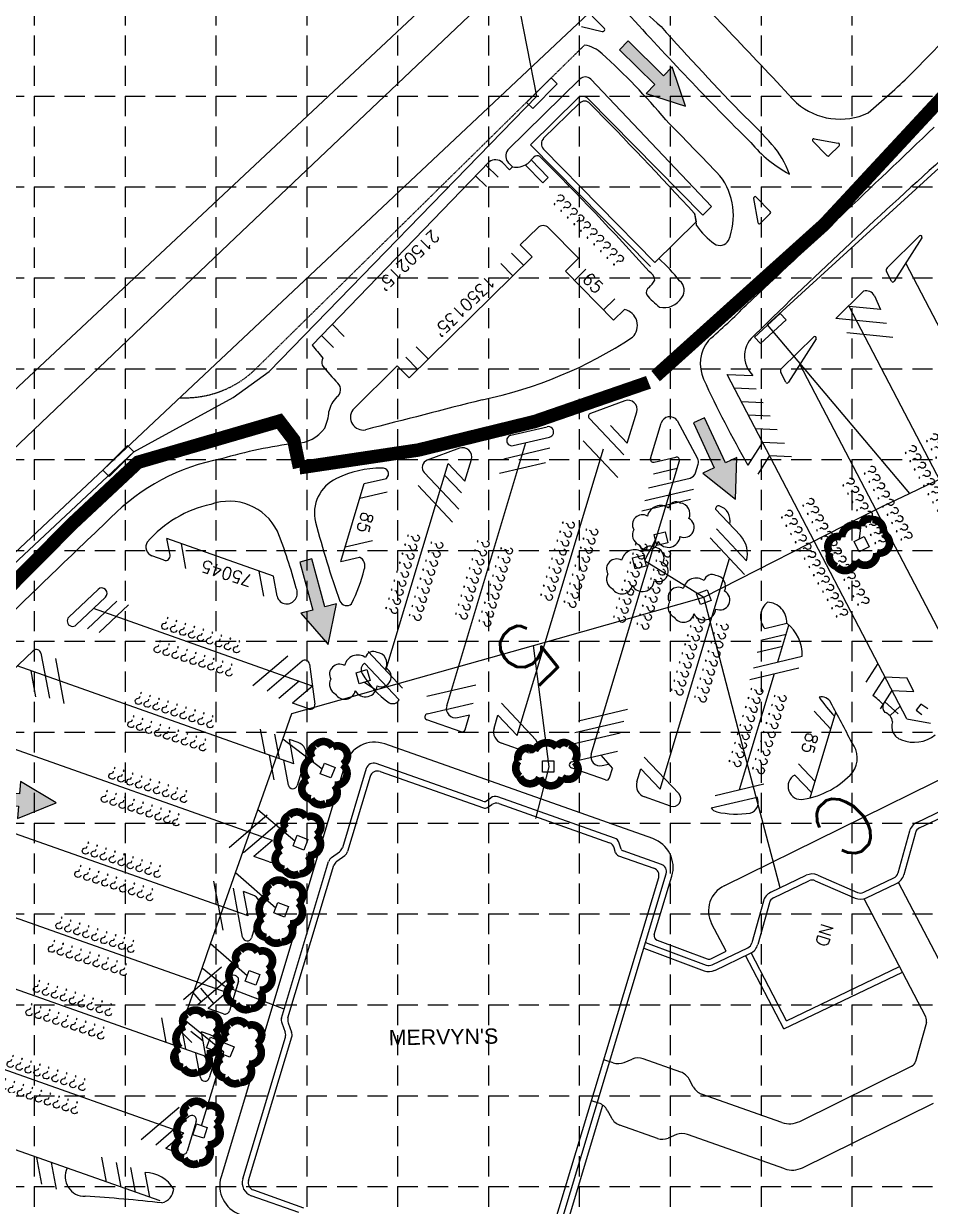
# Model space of a CAD drawing. Header units: inches. Extents: x -611 to 3716, y 461 to 3167.
# Drawn here: x 465 to 1139, y 1259 to 2138 of the extents above; entities that cross this region are included whole.
import ezdxf

# ---------------------------------------------------------------- set-up
doc = ezdxf.new("R2010")
doc.units = ezdxf.units.IN
doc.header["$MEASUREMENT"] = 0
doc.linetypes.add('DASHED', pattern=[0.75, 0.5, -0.25])
doc.linetypes.add('HIDDEN', pattern=[0.375, 0.25, -0.125])
for name, color, linetype in [('ARROWS', 250, 'Continuous'), ('BUILDING', 4, 'Continuous'), ('GRID', 254, 'HIDDEN'), ('INLET PROTECTION', 5, 'Continuous'), ('LEGEND', 7, 'Continuous'), ('LIMITS OF DISTURBANCE', 1, 'DASHED'), ('PARKING-LOTS', 6, 'Continuous'), ('ROAD', 1, 'Continuous'), ('STORM', 5, 'Continuous'), ('TEXT', 7, 'Continuous'), ('WALL', 3, 'Continuous')]:
    doc.layers.add(name, color=color, linetype=linetype)
doc.styles.add('simplex', font='SIMPLEX.shx')
doc.styles.get("Standard").update_dxf_attribs({"font": 'ARIAL.TTF'})

# ---------------------------------------------------------------- blocks, each defined once
blk = doc.blocks.new('inlet protection')
at = {"layer": 'LEGEND', "color": 170, "ltscale": 100, "const_width": 9.48}
blk.add_lwpolyline([(38, 58.5, 0.520567), (38, 58.5, 0.765195), (16.6, 47.7, 0.417879), (16.5, 28.3, 0.6649), (41, 24.6, 0.744833), (68.6, 22.2, 0.975642), (85.8, 40, 0.520567), (81.5, 61.5, 0.520567), (65.8, 60, 0.540264), (38, 58.5)], format="xyb", close=True, dxfattribs=at)
blk = doc.blocks.new('arrow')
blk.add_lwpolyline([(-67.01, -25.36), (-59.33, -25.42), (-59.57, -56.14), (-51.89, -56.2), (-51.65, -25.48), (-43.97, -25.54), (-55.3, -2.41), (-67.01, -25.36)], close=True)
at = {"color": 254}
for points in [[(-43.97, -25.54), (-67.01, -25.36), (-55.3, -2.41), (-67.01, -25.36)], [(-59.57, -56.14), (-51.89, -56.2), (-59.33, -25.42), (-51.65, -25.48)]]:
    blk.add_solid(points, dxfattribs=at)

msp = doc.modelspace()

# ---------------------------------------------------------------- linework, layer by layer
at = {"layer": 'BUILDING', "color": 7}
for p, q in [((877.7, 2078.55), (851.32, 2052.59)), ((934.03, 1960.47), (851.26, 2044.56)), ((963.49, 1996.64), (964.65, 1990.61)), ((964.65, 1990.61), (934.03, 1960.47)), ((719.48, 1584.5), (701.78, 1525.69)), ((806.19, 1560.17), (726.8, 1588.21)), ((729.78, 1582.35), (806.62, 1555.21)), ((722.46, 1578.63), (705.69, 1522.92)), ((808.18, 1560.09), (812.14, 1562.81)), ((809.69, 1555.61), (812.81, 1557.76)), ((903.9, 1532.88), (817.25, 1563.49)), ((817.91, 1558.44), (900.21, 1529.37)), ((908.82, 1524.54), (907.45, 1529.15)), ((693.7, 1518.4), (699.68, 1522.73)), ((697.6, 1515.62), (703.58, 1519.96)), ((904.84, 1522), (903.76, 1525.64)), ((906.97, 1519.76), (933.27, 1510.47)), ((938.86, 1513.31), (910.42, 1523.36)), ((656.58, 1399.14), (691.59, 1515.44)), ((661.37, 1399.3), (695.5, 1512.66)), ((858.27, 1242.56), (936.81, 1503.49)), ((861.24, 1236.7), (942.41, 1506.33)), ((656.7, 1395.51), (659.3, 1388.59)), ((661.49, 1395.67), (664.09, 1388.75)), ((627.75, 1279.75), (659.42, 1384.96)), ((632.09, 1278.44), (664.21, 1385.12)), ((868.36, 1244.61), (895.39, 1334.4)), ((669.43, 1254.71), (634.12, 1267.18)), ((635.64, 1271.46), (672.88, 1258.31))]:
    msp.add_line(p, q, dxfattribs=at)
for centre, major_axis, start_param, end_param in [((881.68, 2074.51), (4.01, 4.01), 6.275412, 7.846071), ((-1378.84, -151.14), (24.11, 3177.88), -0.821115, -0.785585), ((855.3, 2048.54), (4.01, 4.01), 1.562885, 3.133682), ((724.92, 1582.86), (4.01, 4.01), 0.445875, 2.063795), ((727.89, 1577), (4.01, 4.01), 0.445875, 2.063795), ((815.36, 1558.14), (4.01, 4.01), 0.445875, 1.388352), ((807.33, 1563.38), (2.41, 2.41), 3.587467, 4.180879), ((807.76, 1558.41), (2.41, 2.41), 3.587467, 4.529945), ((816.03, 1553.09), (4.01, 4.01), 0.445875, 1.388352), ((898.32, 1524.02), (4.01, 4.01), 5.786582, 6.72906), ((902.01, 1527.53), (4.01, 4.01), 5.786582, 6.72906), ((696.35, 1527.33), (4.01, 4.01), 4.55438, 5.205388), ((700.25, 1524.55), (4.01, 4.01), 4.55438, 5.205388), ((908.1, 1522.97), (2.41, 2.41), 2.64499, 3.587467), ((911.55, 1526.57), (2.41, 2.41), 2.994055, 3.587467), ((697.03, 1513.8), (4.01, 4.01), 1.412787, 2.063795), ((700.93, 1511.03), (4.01, 4.01), 1.412787, 2.063795), ((936.97, 1507.96), (4.01, 4.01), 5.205388, 6.72906), ((931.38, 1505.12), (4.01, 4.01), 5.205388, 6.72906), ((662.02, 1397.5), (4.01, 4.01), 2.063795, 2.714803), ((666.8, 1397.66), (4.01, 4.01), 2.063795, 2.714803), ((653.99, 1386.6), (4.01, 4.01), 5.205388, 5.856395), ((658.77, 1386.76), (4.01, 4.01), 5.205388, 5.856395), ((637.52, 1276.81), (7.22, 7.22), 2.063795, 3.587467), ((637.52, 1276.81), (4.01, 4.01), 2.063795, 3.587467)]:
    msp.add_ellipse(centre, major_axis=major_axis, ratio=1, start_param=start_param, end_param=end_param, dxfattribs=at)
at = {"layer": 'GRID', "color": 253, "linetype": 'HIDDEN', "ltscale": 60}
for p, q in [((472.84, 3096.49), (472.84, 733.69)), ((540.34, 3096.49), (540.34, 733.69)), ((607.84, 3096.49), (607.84, 733.69)), ((675.34, 3096.49), (675.34, 733.69)), ((742.84, 3096.49), (742.84, 733.69)), ((810.34, 3096.49), (810.34, 733.69)), ((877.84, 3096.49), (877.84, 733.69)), ((945.34, 3096.49), (945.34, 733.69)), ((1012.84, 3096.49), (1012.84, 733.69)), ((1080.34, 3096.49), (1080.34, 733.69)), ((-539.66, 2083.99), (3645.34, 2083.99)), ((-539.66, 2016.49), (3645.34, 2016.49)), ((-539.66, 1948.99), (3645.34, 1948.99)), ((-539.66, 1881.49), (3645.34, 1881.49)), ((-539.66, 1813.99), (3645.34, 1813.99)), ((-539.66, 1746.49), (3645.34, 1746.49)), ((-539.66, 1678.99), (3645.34, 1678.99)), ((-539.66, 1611.49), (3645.34, 1611.49)), ((-539.66, 1543.99), (3645.34, 1543.99)), ((-539.66, 1476.49), (3645.34, 1476.49)), ((-539.66, 1408.99), (3645.34, 1408.99)), ((-539.66, 1341.49), (3645.34, 1341.49)), ((-539.66, 1273.99), (3645.34, 1273.99))]:
    msp.add_line(p, q, dxfattribs=at)
at = {"layer": 'INLET PROTECTION', "color": 7}
for p, q in [((1760.85, 3086.48), (-12.9, 1424.2)), ((1164.99, 2408.79), (-15.31, 1300.07))]:
    msp.add_line(p, q, dxfattribs=at)
at = {"layer": 'LIMITS OF DISTURBANCE', "color": 1, "ltscale": 60, "const_width": 10}
for points in [[(1932.33, 2600.56), (1812.48, 2666.47), (1670.42, 2713.63, 0.275205), (1425.73, 2624.74), (1380.97, 2550.76), (1421.98, 2532.46), (1348.93, 2376.65), (1278.18, 2246.04, -0.067789), (934.53, 1875.95)], [(929.26, 1871.38, -0.069152), (669.92, 1807.91), (665.7, 1828.45), (654.95, 1842.51), (549.87, 1811.95), (501.26, 1766.5), (358.6, 1622.72, 0.179523), (273.86, 1396.19), (281.62, 1256.79, 0.362767), (576.87, 940.34)]]:
    msp.add_lwpolyline(points, format="xyb", dxfattribs=at)
at = {"layer": 'PARKING-LOTS', "color": 7}
for p, q in [((1132.35, 1978.69), (1111.8, 1946.37)), ((1268.11, 1676.72), (1120.4, 1959.9)), ((1220.63, 1654.9), (1078.31, 1927.74)), ((1101.52, 1925.37), (1078.31, 1927.74)), ((1106.17, 1915.02), (1068.39, 1918.88)), ((1110.81, 1904.67), (1076.51, 1908.17)), ((1053.75, 1903.69), (1033.19, 1871.37)), ((1175.56, 1628.45), (1041.79, 1884.9)), ((992.9, 1867.2), (1009.21, 1866.51)), ((998.15, 1857.15), (1014.46, 1856.45)), ((1003.39, 1847.09), (1019.71, 1846.39)), ((910.89, 1817.4), (885.3, 1844.61)), ((913.49, 1826.11), (901.08, 1839.3)), ((1008.64, 1837.03), (1024.95, 1836.33)), ((828.71, 1824.34), (855.74, 1830.71)), ((906.35, 1800.74), (880.78, 1827.92)), ((779.3, 1630.95), (838.19, 1826.58)), ((821.82, 1814.65), (855.98, 1822.69)), ((831.75, 1608.98), (895.85, 1821.92)), ((1121.09, 1621.44), (1013.89, 1826.97)), ((1013.89, 1826.97), (1030.2, 1826.27)), ((734.15, 1657.45), (780.4, 1811.09)), ((792.8, 1797.89), (780.4, 1811.09)), ((818.55, 1803.78), (852.71, 1811.82)), ((886.68, 1595.28), (952.2, 1812.93)), ((933.4, 1812), (949.5, 1815.79)), ((1019.14, 1816.91), (1010.37, 1803.13)), ((1019.14, 1816.91), (1035.45, 1816.21)), ((788.19, 1777.08), (762.6, 1804.29)), ((790.2, 1789.19), (777.78, 1802.39)), ((932.93, 1803.47), (950.6, 1807.63)), ((783.71, 1767.61), (758.12, 1794.81)), ((926.46, 1783.51), (962.79, 1792.06)), ((929.33, 1793.02), (960.12, 1800.27)), ((714.74, 1785.23), (735.14, 1790.03)), ((924.18, 1775.92), (960.51, 1784.47)), ((1002.03, 1738.68), (979.65, 1762.47)), ((585.58, 1733.02), (582.14, 1751.52)), ((703.86, 1749.1), (724.27, 1753.9)), ((1000.67, 1728.64), (975.11, 1755.82)), ((937.85, 1569.1), (989.47, 1740.56)), ((643.35, 1712.61), (639.91, 1731.12)), ((534.11, 1708.83), (512.43, 1688.22)), ((542.75, 1706.08), (521.06, 1685.47)), ((679.57, 1645.8), (516.77, 1703.31)), ((1015.6, 1688.5), (1031.95, 1692.35)), ((1025.38, 1663.66), (1033.6, 1690.98)), ((1012.64, 1679.73), (1031.56, 1684.18)), ((746.57, 1644.25), (720.98, 1671.45)), ((1010.03, 1671.04), (1028.94, 1675.49)), ((665.76, 1588.11), (460.25, 1660.7)), ((488.51, 1666.35), (494.74, 1632.89)), ((661.13, 1667.95), (635.27, 1645.82)), ((671.84, 1664.17), (645.97, 1642.04)), ((743.93, 1635.47), (718.34, 1662.68)), ((1007.21, 1659.39), (1043.54, 1667.94)), ((1099.61, 1662.62), (1090.78, 1648.75)), ((470.23, 1657.18), (473.82, 1637.86)), ((996.84, 1568.85), (1022.76, 1654.97)), ((1004.6, 1650.69), (1040.92, 1659.25)), ((1104.86, 1652.56), (1096.03, 1638.69)), ((1104.86, 1652.56), (1121.17, 1651.87)), ((1126.42, 1641.81), (1121.17, 1651.87)), ((669.6, 1649.33), (654.67, 1636.55)), ((679.57, 1645.8), (664.64, 1633.03)), ((764.62, 1638.22), (800.94, 1646.77)), ((1110.1, 1642.5), (1101.34, 1628.73)), ((1104.8, 1634.16), (1114.81, 1625.18)), ((1110.1, 1642.5), (1126.42, 1641.81)), ((649.85, 1531.16), (382.01, 1625.76)), ((764.77, 1625.11), (798.93, 1633.16)), ((845.57, 1605.76), (820, 1632.94)), ((877.22, 1619.93), (913.55, 1628.48)), ((1049.37, 1562.72), (1068.53, 1626.36)), ((1064.76, 1613.85), (1052.32, 1627.07)), ((1116.23, 1630.76), (1108.62, 1623.75)), ((1131.65, 1632.4), (1128.24, 1627.93)), ((1128.24, 1627.93), (1132.28, 1624.66)), ((1136.9, 1628.86), (1131.65, 1632.4)), ((787.38, 1622.36), (796.31, 1624.46)), ((831.75, 1608.98), (817.38, 1624.25)), ((874.61, 1611.23), (910.93, 1619.79)), ((1121.09, 1621.44), (1138.67, 1618.31)), ((644.36, 1595.67), (641.01, 1613.7)), ((655.06, 1591.89), (651.71, 1609.92)), ((871.99, 1602.54), (908.31, 1611.09)), ((665.76, 1588.11), (662.4, 1606.14)), ((650.99, 1576.04), (647.55, 1594.55)), ((661.69, 1572.26), (658.24, 1590.77)), ((872.14, 1589.44), (906.3, 1597.48)), ((951.68, 1565.87), (926.11, 1593.06)), ((894.76, 1586.69), (899.61, 1587.83)), ((937.85, 1569.1), (923.49, 1584.36)), ((1053.03, 1574.89), (1040.59, 1588.11)), ((978.68, 1564.58), (1015, 1573.13)), ((1050.49, 1566.45), (1038.05, 1579.67)), ((631.75, 1474.98), (384.77, 1562.22)), ((975.88, 1555.3), (1009.93, 1563.32)), ((645.95, 1549.83), (617.7, 1525.67)), ((653.04, 1542.97), (628.4, 1521.89)), ((649.85, 1531.16), (635.92, 1519.24)), ((615.65, 1418.1), (380.6, 1501.12)), ((609.73, 1482.84), (606.37, 1500.87)), ((624.21, 1477.72), (620.86, 1495.75)), ((631.73, 1475.07), (628.37, 1493.1)), ((613.18, 1464.33), (609.73, 1482.84)), ((627.66, 1459.21), (624.21, 1477.72)), ((600.44, 1370.53), (366.33, 1453.22)), ((611.97, 1436.97), (583.73, 1412.81)), ((619.07, 1430.11), (594.42, 1409.03)), ((590.36, 1418.48), (596.75, 1411.01)), ((596.32, 1421.38), (606.11, 1409.94)), ((615.88, 1418.3), (601.94, 1406.37)), ((570.88, 1381.3), (567.52, 1399.33)), ((584.08, 1313.76), (352.9, 1395.42)), ((585.36, 1376.19), (582.01, 1394.22)), ((589.25, 1389.35), (598.26, 1382.23)), ((600.37, 1370.89), (597.01, 1388.92)), ((583.21, 1387.76), (589.99, 1381.08)), ((581.81, 1360.15), (578.43, 1378.3)), ((596.3, 1355.03), (592.92, 1373.18)), ((566.28, 1263.35), (330.97, 1346.46)), ((580.62, 1332.81), (552.37, 1308.65)), ((587.71, 1325.95), (563.07, 1304.87)), ((584.08, 1313.76), (570.59, 1302.22)), ((478.57, 1275.75), (474.86, 1295.63)), ((489.26, 1271.97), (485.56, 1291.86)), ((526.59, 1277.37), (523.16, 1295.75)), ((537.29, 1273.59), (533.86, 1291.98)), ((547.98, 1269.81), (544.56, 1288.2)), ((558.68, 1266.03), (555.26, 1284.42))]:
    msp.add_line(p, q, dxfattribs=at)
for centre, major_axis, start_param, end_param in [((932.88, 1814.21), (1.6, 1.6), 2.063795, 4.15819), ((950.02, 1813.58), (1.6, 1.6), 5.205388, 7.299783), ((958.82, 1805.79), (4.01, 4.01), 4.15819, 5.205388), ((785.82, 1628.99), (4.81, 4.81), 2.063795, 4.15819), ((893.2, 1593.32), (4.81, 4.81), 2.063795, 4.15819)]:
    msp.add_ellipse(centre, major_axis=major_axis, ratio=1, start_param=start_param, end_param=end_param, dxfattribs=at)
at = {"layer": 'ROAD', "color": 7}
for p, q in [((879.53, 2135.63), (894.9, 2131.81)), ((887.41, 2143.38), (896.46, 2134.18)), ((895.97, 2132.11), (896.45, 2132.58)), ((878.21, 2096.56), (824.75, 2043.94)), ((976.08, 2001.86), (886.31, 2096.43)), ((876.43, 2082.07), (841.66, 2047.85)), ((969.61, 1995.49), (884.45, 2082.01)), ((930.8, 1957.28), (841.66, 2047.85)), ((1051.38, 2050.37), (1061.84, 2039.75)), ((1052.4, 2052.28), (1070.29, 2048.98)), ((1070.88, 2047.06), (1063.44, 2039.74)), ((844, 2038.48), (839.21, 2033.76)), ((679.33, 1898.95), (810.87, 2035.09)), ((817.53, 2023.74), (808.41, 2032.54)), ((825.96, 2029.22), (820.75, 2034.51)), ((828.14, 2031.36), (825.15, 2034.39)), ((828.14, 2031.36), (825.96, 2029.22)), ((850.72, 2019.62), (837.68, 2032.86)), ((854.76, 2023.6), (842.03, 2036.54)), ((808.84, 2016.9), (800.8, 2024.67)), ((854.76, 2023.6), (850.72, 2019.62)), ((1007.37, 2007.96), (1010.39, 1990.02)), ((1009.3, 2008.94), (1019.75, 1998.33)), ((976.08, 2001.86), (969.61, 1995.49)), ((1012.3, 1989.4), (1019.74, 1996.72)), ((846.92, 1986.17), (833.99, 1973.43)), ((854.95, 1986.1), (877.23, 1963.46)), ((1130.6, 1980.11), (1106.48, 1956.37)), ((833.99, 1973.43), (842.74, 1964.54)), ((842.74, 1964.54), (751.37, 1874.6)), ((819.51, 1959.68), (828.51, 1950.53)), ((827.37, 1967.41), (836.37, 1958.27)), ((877.23, 1963.46), (867.53, 1953.91)), ((867.53, 1953.91), (903.34, 1917.52)), ((882.79, 1955.3), (874.34, 1946.99)), ((1109.84, 1946.46), (1106.06, 1953.7)), ((904.27, 1933.48), (895.82, 1925.17)), ((1088.97, 1939.14), (1068.39, 1918.88)), ((1097.08, 1935.67), (1101.71, 1925.35)), ((911.43, 1925.48), (903.34, 1917.52)), ((695.12, 1897.34), (686.37, 1906.24)), ((703.21, 1905.3), (694.45, 1914.2)), ((756.67, 1897.82), (765.67, 1888.68)), ((1051.99, 1905.11), (1027.87, 1881.37)), ((748.81, 1890.09), (757.82, 1880.95)), ((742.61, 1883.49), (709.45, 1850.86)), ((742.61, 1883.49), (751.37, 1874.6)), ((987.65, 1877.26), (1006.81, 1876.44)), ((1013.89, 1826.97), (987.65, 1877.26)), ((1031.23, 1871.46), (1027.45, 1878.7)), ((911.6, 1857.68), (886.16, 1848.29)), ((913.49, 1826.11), (920.48, 1849.33)), ((826.91, 1831.99), (853.94, 1838.36)), ((930.7, 1814.86), (938.57, 1840.98)), ((950.57, 1843.04), (965.73, 1814.84)), ((788.78, 1822.35), (764.77, 1813.5)), ((1013.89, 1826.97), (1003.03, 1809.9)), ((792.8, 1797.89), (797.65, 1814)), ((964.25, 1804.15), (966.16, 1810.52)), ((700.59, 1738.23), (718.01, 1796.09)), ((718.01, 1796.09), (734.45, 1799.96)), ((997.48, 1757.63), (979.13, 1777.14)), ((650.6, 1727.34), (571.44, 1755.3)), ((573.72, 1743.07), (571.44, 1755.3)), ((569.24, 1739.23), (560.21, 1742.42)), ((700.59, 1738.23), (714.39, 1741.48)), ((653.35, 1712.6), (650.6, 1727.34)), ((520.23, 1717.55), (498.55, 1696.94)), ((525.71, 1711.8), (504.02, 1691.19)), ((472.12, 1671.98), (450.43, 1651.37)), ((477.81, 1670.13), (484.04, 1636.67)), ((677.42, 1662.03), (681.35, 1632.37)), ((676.85, 1628.72), (664.64, 1633.03)), ((790.01, 1611.77), (764.53, 1620.77)), ((792.93, 1613.25), (796.31, 1624.46)), ((814.47, 1614.55), (817.38, 1624.25)), ((985.45, 1497.37), (1227.65, 1616.6)), ((668.88, 1603.86), (662.4, 1606.14)), ((932.42, 1532.43), (733.22, 1602.79)), ((839.55, 1596.52), (820.13, 1603.38)), ((674.55, 1592.68), (668.3, 1571.9)), ((893.74, 1594.52), (902.43, 1584.61)), ((703.93, 1587.94), (611.6, 1281.22)), ((897.38, 1576.09), (871.9, 1585.09)), ((900.31, 1577.58), (902.43, 1584.61)), ((920.57, 1574.67), (923.49, 1584.36)), ((945.65, 1556.64), (926.24, 1563.49)), ((658.51, 1539.41), (651.88, 1517.38)), ((647.49, 1515.15), (635.92, 1519.24)), ((933.54, 1461.14), (946.59, 1504.49)), ((1160.39, 1413.08), (1115.1, 1499.91)), ((634.85, 1490.81), (628.37, 1493.1)), ((1135.26, 1399.97), (1089.51, 1487.68)), ((640.52, 1479.64), (634.27, 1458.86)), ((986.98, 1448.73), (976.15, 1469.5)), ((935.61, 1456.97), (972.79, 1443.1)), ((975.45, 1443.22), (986.98, 1448.73)), ((624.54, 1426.54), (617.91, 1404.51)), ((613.52, 1402.29), (601.94, 1406.37)), ((603.49, 1386.63), (597.01, 1388.92)), ((1135.7, 1395.84), (1127.73, 1367)), ((609.16, 1375.45), (602.9, 1354.67)), ((902.99, 1365.95), (896.04, 1368.05)), ((911.12, 1366.16), (917.17, 1368.68)), ((953.21, 1359.04), (925.3, 1368.9)), ((953.21, 1359.04), (925.3, 1368.9)), ((1041.62, 1322.42), (1124.77, 1363.42)), ((962.53, 1348.01), (959.4, 1353.76)), ((892.41, 1335.99), (886.89, 1337.66)), ((1028.43, 1321.64), (968.72, 1342.73)), ((1043.66, 1288.01), (1141.1, 1336.05)), ((898.6, 1330.71), (901.73, 1324.96)), ((593.18, 1322.38), (586.55, 1300.36)), ((935.83, 1309.82), (907.92, 1319.68)), ((950.01, 1312.56), (943.96, 1310.04)), ((1030.47, 1287.23), (958.14, 1312.78)), ((582.16, 1298.13), (570.59, 1302.22))]:
    msp.add_line(p, q, dxfattribs=at)
at = {"layer": 'ROAD', "color": 7, "linetype": 'DASHED'}
msp.add_line((881.73, 2121.85), (638.19, 1882.13), dxfattribs=at)
at = {"layer": 'ROAD', "color": 7}
for centre, major_axis, start_param, end_param in [((-897.7, 4092.76), (21.25, 2838.6), 3.941582, 3.984941), ((-5745.45, -4278.96), (69.73, 9297.82), -0.810369, -0.795526), ((1068.08, 2289.77), (1.63, 201.38), 2.302134, 2.451033), ((2825.12, 3874.35), (19.54, 2577.19), 2.313597, 2.365135), ((2491.51, 3521.37), (16.42, 2081.32), 2.307266, 2.3514), ((895.18, 2132.92), (0.802, 0.802), 3.683949, 4.704478), ((895.65, 2133.39), (0.802, 0.802), 4.704478, 6.275274), ((878.13, 2098.09), (16.99, 16.99), 0.021439, 0.63509), ((541.65, 1727.68), (4.22, 524.43), -0.860928, -0.730601), ((730.82, 2502.5), (4.44, 562.62), 3.847573, 3.922659), ((882.19, 2092.52), (4.01, 4.01), 6.257166, 7.846071), ((880.41, 2078.03), (4.01, 4.01), 6.275274, 7.846071), ((1071.55, 2116.22), (0.39, 49.38), 2.436822, 3.586527), ((-10497.91, -9058.25), (711.04, 15941.28), -0.758424, -0.754807), ((820.05, 1873.8), (2.11, 265.86), -0.848747, -0.74171), ((-9272.33, 12930.38), (94.19, 15052.73), 3.899071, 3.911841), ((1083.16, 2115.64), (0.8, 102.25), 2.282485, 2.646992), ((976.65, 2006.94), (0.48, 60.36), -1.241038, -0.816394), ((1052.19, 2051.17), (0.802, 0.802), 0.602954, 3.133682), ((1070.08, 2047.87), (0.802, 0.802), 4.704478, 6.88614), ((830.42, 2039.4), (5.14, 5.14), 1.681109, 3.151072), ((846.58, 2036.22), (2.42, 2.42), 0.171685, 1.636497), ((-534.19, 644.02), (15.52, 1964.12), -0.833061, -0.773079), ((3812.6, -943.82), (31.8, 3998.52), 0.736087, 0.785099), ((1062.65, 2040.55), (0.802, 0.802), 3.133682, 4.704478), ((815.46, 2028.87), (5.47, 5.47), 0.032924, 1.421438), ((830.65, 2046.47), (10.83, 10.83), 3.762085, 4.519307), ((943.48, 1995.21), (0.39, 48.83), 4.332799, 5.371584), ((1008.49, 2008.15), (0.802, 0.802), 6.275274, 8.806002), ((911.22, 1983.48), (38.12, 38.12), 5.630396, 5.744373), ((1018.94, 1997.53), (0.802, 0.802), 4.704478, 6.275274), ((850.9, 1982.12), (4.01, 4.01), 6.275274, 7.846071), ((911.22, 1983.48), (38.12, 38.12), 5.576608, 5.630396), ((1013.35, 2022.08), (41.97, 41.97), 2.97359, 3.293214), ((1011.51, 1990.21), (0.802, 0.802), 2.522816, 4.704478), ((982.27, 1980.46), (5.24, 5.24), 3.346339, 4.975365), ((1131.4, 1979.3), (0.802, 0.802), 4.931371, 7.846071), ((857.98, 1873.54), (0.95, 119.46), -0.903331, -0.713253), ((926.07, 1946.74), (5.5, 5.5), 5.561476, 6.584655), ((1108.07, 1954.75), (1.6, 1.6), 1.562885, 2.836976), ((932.04, 1938.07), (3.18, 3.18), 1.353634, 2.75498), ((914.17, 1958.28), (15.95, 15.95), 4.682139, 4.986082), ((946.73, 1939.72), (6.38, 6.38), 4.855874, 6.389831), ((1110.84, 1946.98), (0.802, 0.802), 2.836976, 4.931371), ((975.35, 1976.21), (43.83, 43.83), 3.055281, 3.267675), ((940.81, 1942.09), (10.79, 10.79), 3.699559, 4.964052), ((1090.78, 1932.16), (5.1, 5.1), 6.006334, 7.322245), ((908.69, 1913.46), (0.1, 12.33), 3.941132, 6.067164), ((642.07, 2284.04), (4.17, 505.59), 3.865555, 3.941556), ((1020.71, 1890.91), (0.16, 20.07), 0.658429, 2.383826), ((1389.58, 2473.16), (645.83, 645.83), 3.036073, 3.049575), ((738.57, 2177.73), (2.59, 326.33), 3.35632, 3.729715), ((995.69, 1885.1), (0.22, 27.94), 0.906158, 1.995622), ((1052.79, 1904.3), (0.802, 0.802), 4.931371, 7.846071), ((693.69, 1886.31), (5.12, 5.12), 1.914133, 2.650835), ((774.72, 1948.69), (77.12, 77.12), 2.988755, 3.152916), ((1029.46, 1879.75), (1.6, 1.6), 1.562885, 2.836976), ((1714.49, 2216.6), (6.41, 819.47), 2.010208, 2.097921), ((1032.24, 1871.98), (0.802, 0.802), 2.836976, 4.931371), ((693.78, 1865.94), (4.73, 4.73), 4.554524, 6.289175), ((713.36, 1844.82), (15.69, 15.69), 1.568907, 2.133401), ((10801.84, -37225.02), (-197.83, 40340.99), 0.245496, 0.247715), ((913.96, 1851.29), (4.81, 4.81), 5.205388, 7.421956), ((656.78, 1851.81), (24.76, 24.76), 5.069987, 5.43812), ((717.33, 1845.48), (0.08, 9.54), 0.979994, 3.312884), ((886.95, 1846.16), (1.6, 1.6), 1.13877, 3.110992), ((945.08, 1839.02), (4.81, 4.81), 6.130412, 8.34698), ((666.71, 1853.18), (0.22, 27.08), 3.173209, 4.092703), ((854.84, 1834.53), (2.78, 2.78), 4.15819, 7.299783), ((827.81, 1828.17), (2.78, 2.78), 1.016597, 4.15819), ((713.8, 1466.76), (2.86, 362.33), 0.136423, 0.292915), ((791.14, 1815.97), (4.81, 4.81), 5.205388, 7.421956), ((640.41, 1661.71), (1.23, 155.4), 0.192316, 0.801903), ((766.73, 1808.18), (4.01, 4.01), 1.13877, 3.110992), ((960.73, 1812.15), (4.01, 4.01), 5.205388, 5.990786), ((730.79, 1731.41), (0.6, 76.18), 0.00659, 0.459969), ((731.76, 1803.35), (3.06, 3.06), 4.597115, 7.271531), ((709.07, 1774.39), (0.22, 28.04), 0.432625, 1.830677), ((617.75, 1743.25), (0.31, 39.79), -1.109347, 0.361077), ((621.33, 1697.44), (0.67, 84.93), 0.213541, 0.870057), ((981.14, 1777.55), (1.46, 1.46), 0.498381, 2.556509), ((978.65, 1768.71), (7.95, 7.95), 5.257522, 6.791616), ((5946.27, -3936.88), (58.66, 7868.47), 0.766714, 0.782989), ((1296.28, 1925.25), (5.02, 634.31), 1.830215, 1.926834), ((307.27, 1622.8), (2.96, 372.68), -1.303274, -1.183851), ((982.53, 1744.02), (14.3, 14.3), 5.230443, 6.236351), ((562.95, 1749.02), (5.05, 5.05), 1.81222, 3.532753), ((570.37, 1742.44), (2.41, 2.41), 3.587467, 5.681862), ((711.65, 1735.15), (4.88, 4.88), 5.085541, 6.659971), ((606.79, 1759), (0.9, 114.32), 4.247431, 4.485331), ((522.97, 1714.68), (2.81, 2.81), 4.687025, 7.828617), ((660.15, 1714.88), (5.76, 5.76), 3.875333, 5.951237), ((660.48, 1713.97), (5.13, 5.13), 2.546063, 3.824172), ((704.94, 1710.8), (3.75, 3.75), 2.72982, 4.681844), ((1026.33, 1697.25), (0.11, 13.84), 0.691131, 2.262223), ((1017.26, 1693.27), (0.12, 14.72), 4.658219, 6.268564), ((501.28, 1694.06), (2.81, 2.81), 1.545432, 4.687025), ((1013.74, 1668.76), (0.24, 29.81), 4.692804, 5.633845), ((474.46, 1669.51), (2.41, 2.41), 5.681862, 7.828617), ((674.05, 1661.59), (2.41, 2.41), 5.629503, 7.776258), ((721.05, 1658.01), (3.82, 3.82), 1.31108, 2.943533), ((773.85, 1687.79), (0.52, 66), 2.098243, 2.548235), ((739.16, 1638.15), (3.87, 3.87), 3.421918, 4.985829), ((1057.86, 1629.94), (5.49, 5.49), 5.959543, 7.3179), ((1182.45, 1728.79), (110.33, 110.33), 2.98152, 3.099506), ((1064.21, 1594.7), (38.39, 38.39), 6.258963, 6.442299), ((677.98, 1631.93), (2.41, 2.41), 3.587467, 5.629503), ((-5479.62, -1822.8), (-96.43, 7400.38), -1.102467, -1.097943), ((1110.09, 1630.45), (4.8, 4.8), 2.103786, 3.033993), ((1102.64, 1618.62), (5.57, 5.57), 5.573093, 6.790179), ((765.29, 1622.91), (1.6, 1.6), 1.016597, 3.587467), ((1120.42, 1615.82), (7.42, 7.42), 2.026356, 3.614781), ((790.76, 1613.91), (1.6, 1.6), 3.587467, 5.205388), ((823.16, 1611.94), (6.42, 6.42), 2.063795, 3.587467), ((1126.64, 1628.66), (0.2, 24.7), 2.757324, 3.829559), ((665.86, 1595.3), (6.42, 6.42), 5.205388, 6.72906), ((725.66, 1581.4), (0.18, 22.69), -0.331615, 1.286305), ((841.44, 1601.87), (4.01, 4.01), 3.587467, 6.252585), ((1066.2, 1592.39), (0.14, 18.17), 4.087324, 5.395168), ((872.66, 1587.23), (1.6, 1.6), 1.016597, 3.587467), ((1034.75, 1622.68), (0.49, 61.71), 3.306695, 3.993015), ((898.14, 1578.23), (1.6, 1.6), 3.587467, 5.205388), ((929.26, 1572.05), (6.42, 6.42), 2.063795, 3.587467), ((1042.53, 1571.16), (0.08, 9.62), 0.491724, 3.346011), ((665.04, 1572.88), (2.41, 2.41), 2.54027, 5.205388), ((947.54, 1561.99), (4.01, 4.01), 3.587467, 6.252585), ((981.65, 1558.86), (4.79, 4.79), 2.908869, 3.668521), ((1002.39, 1559.49), (5.98, 5.98), 4.217112, 5.967328), ((994.92, 1620.73), (0.55, 70.05), 2.933722, 3.291134), ((655.26, 1540.39), (2.41, 2.41), 5.205388, 7.776258), ((924.87, 1511.04), (0.18, 22.69), 4.427887, 5.951559), ((648.62, 1518.36), (2.41, 2.41), 3.587467, 5.205388), ((994.26, 1478.94), (0.16, 20.42), 0.453793, 2.059495), ((631.83, 1482.25), (6.42, 6.42), 5.205388, 6.72906), ((631.01, 1459.84), (2.41, 2.41), 2.54027, 5.205388), ((936.8, 1460.16), (2.41, 2.41), 2.063795, 3.570014), ((973.98, 1446.29), (2.41, 2.41), 3.570014, 4.372865), ((621.28, 1427.52), (2.41, 2.41), 5.205388, 7.776258), ((614.65, 1405.5), (2.41, 2.41), 3.587467, 5.205388), ((1130.23, 1397.35), (4.01, 4.01), 5.228077, 5.978568), ((600.47, 1378.07), (6.42, 6.42), 5.205388, 6.72906), ((906.77, 1376.64), (8.02, 8.02), 3.587467, 4.320506), ((921.52, 1358.2), (8.02, 8.02), 0.445875, 1.178913), ((1122.26, 1368.51), (4.01, 4.01), 4.385083, 5.228077), ((599.65, 1355.65), (2.41, 2.41), 2.54027, 5.205388), ((949.43, 1348.34), (8.02, 8.02), 5.996022, 6.72906), ((972.5, 1353.43), (8.02, 8.02), 2.854429, 3.587467), ((888.63, 1325.29), (8.02, 8.02), 5.996022, 6.72906), ((589.93, 1323.37), (2.41, 2.41), 5.205388, 7.776258), ((911.7, 1330.38), (8.02, 8.02), 2.854429, 3.587467), ((1034.09, 1337.69), (12.03, 12.03), 3.587467, 4.385083), ((939.61, 1320.52), (8.02, 8.02), 3.587467, 4.320506), ((954.36, 1302.08), (8.02, 8.02), 0.445875, 1.178913), ((583.29, 1301.34), (2.41, 2.41), 3.587467, 5.205388), ((510.44, 1281.4), (0.12, 14.63), 1.131358, 3.172059), ((554.96, 1259.51), (0.2, 24.91), -1.035773, -0.003953), ((1036.14, 1303.28), (12.03, 12.03), 3.587467, 4.385083), ((633.33, 1274.68), (0.18, 22.69), 1.286314, 2.809987), ((443.38, 143.36), (8.94, 1125.39), -0.102774, -0.051971), ((564.82, 1273.27), (8.3, 8.3), 4.177851, 5.392963)]:
    msp.add_ellipse(centre, major_axis=major_axis, ratio=1, start_param=start_param, end_param=end_param, dxfattribs=at)
at = {"layer": 'ROAD', "color": 7, "linetype": 'DASHED'}
msp.add_ellipse((573.92, 1949.33), major_axis=(-55.78, 74.63), ratio=0.885192, start_param=2.523705, end_param=3.278459, dxfattribs=at)
at = {"layer": 'STORM', "color": 5}
for p, q in [((617.05, 1973.9), (828.64, 2174.68)), ((846.3, 2083.99), (828.37, 2174.97)), ((1153.51, 2038.22), (1017.46, 1914.03)), ((260.1, 1634.09), (617.05, 1973.9)), ((1017.46, 1914.03), (1123.18, 1788.9)), ((148.74, 1446.97), (546.75, 1819.84)), ((970.42, 1711.72), (1087.99, 1771.59)), ((1085.91, 1755.06), (1087.99, 1771.59)), ((934.12, 1754.13), (926.24, 1739.03)), ((926.24, 1739.03), (970.42, 1711.72)), ((843.67, 1675.8), (970.42, 1711.72)), ((998.82, 1602.71), (970.42, 1711.72)), ((726.57, 1642.93), (843.67, 1675.8)), ((855.42, 1585.69), (843.67, 1675.8)), ((718.14, 1648.71), (726.57, 1642.93)), ((638.96, 1553.9), (657.43, 1606.29)), ((686.65, 1584.02), (657.43, 1606.29)), ((1027.03, 1495.94), (998.82, 1602.71)), ((845.51, 1547.36), (855.42, 1585.69)), ((622.42, 1506.96), (638.96, 1553.9)), ((666.53, 1530.56), (638.96, 1553.9)), ((603.82, 1454.21), (622.42, 1506.96)), ((652.27, 1480.84), (622.42, 1506.96)), ((597.48, 1436.22), (603.82, 1454.21)), ((630.94, 1430.43), (603.82, 1454.21)), ((584.02, 1398.02), (597.48, 1436.22)), ((602.46, 1383.11), (584.02, 1398.02)), ((613.8, 1373.94), (602.46, 1383.11)), ((597.08, 1319.22), (613.8, 1373.94))]:
    msp.add_line(p, q, dxfattribs=at)
at = {"layer": 'STORM'}
for points in [[(838.61, 2079.24), (856.91, 2097.54), (861.49, 2092.97), (843.18, 2074.66)], [(1008.07, 1904.94), (1027.05, 1922.54), (1031.45, 1917.8), (1012.47, 1900.2)], [(523.85, 1806.07), (542.15, 1824.38), (546.73, 1819.8), (528.43, 1801.5)], [(941.55, 1760.42), (943.6, 1752.23), (935.41, 1750.18), (933.36, 1758.37)], [(1089.49, 1756.83), (1093.29, 1749.29), (1085.76, 1745.49), (1081.95, 1753.03)], [(925.57, 1742.98), (927.52, 1734.76), (919.31, 1732.81), (917.36, 1741.03)], [(972.83, 1717.23), (975.71, 1709.29), (967.78, 1706.41), (964.9, 1714.35)], [(720, 1657.94), (722.39, 1649.84), (714.3, 1647.45), (711.91, 1655.54)], [(858.96, 1590.27), (859.02, 1581.83), (850.58, 1581.77), (850.52, 1590.21)], [(688.42, 1588.38), (696.3, 1585.35), (693.27, 1577.48), (685.39, 1580.51)], [(668.27, 1534.89), (676.15, 1531.86), (673.12, 1523.99), (665.24, 1527.02)], [(653.84, 1485.09), (661.72, 1482.06), (658.69, 1474.18), (650.81, 1477.22)], [(632.6, 1434.53), (640.48, 1431.5), (637.45, 1423.63), (629.57, 1426.66)], [(603.85, 1384.97), (611.73, 1381.94), (608.7, 1374.07), (600.82, 1377.1)], [(613.43, 1380.91), (621.3, 1377.88), (618.27, 1370), (610.4, 1373.04)], [(593.3, 1320.48), (601.34, 1317.92), (598.78, 1309.88), (590.74, 1312.44)]]:
    msp.add_lwpolyline(points, close=True, dxfattribs=at)
at = {"layer": 'STORM', "color": 5}
for points in [[(546.75, 1819.84), (620.52, 1860.1), (647.34, 1879.4), (846.3, 2083.99)], [(1123.18, 1788.9), (1129.91, 1792.11), (1136.04, 1794.99), (1204.45, 1827.15)], [(1087.99, 1771.59), (1103.8, 1779.65), (1123.18, 1788.9)], [(657.43, 1606.29), (664.17, 1625.41), (726.57, 1642.93)], [(658.65, 1405.72), (613.92, 1422.92), (597.48, 1436.22)]]:
    msp.add_lwpolyline(points, dxfattribs=at)
at = {"layer": 'WALL', "color": 7}
for p, q in [((1128.62, 1544.43), (1154.84, 1556.97)), ((1130.58, 1540.34), (1156.8, 1552.87)), ((1123.18, 1537.94), (1114.59, 1506.85)), ((1127.56, 1536.73), (1118.96, 1505.64)), ((1020.11, 1492.57), (1046.5, 1505.18)), ((1054.96, 1505.33), (1084.55, 1492.5)), ((1089.26, 1492.58), (1111.57, 1503.25)), ((1022.07, 1488.47), (1048.45, 1501.08)), ((1053.16, 1501.17), (1082.75, 1488.33)), ((1091.21, 1488.49), (1113.52, 1499.15)), ((1014.67, 1486.08), (1006.08, 1454.99)), ((1019.05, 1484.87), (1010.45, 1453.78)), ((925.74, 1450.96), (970.52, 1434.26)), ((927.05, 1455.32), (972.11, 1438.51)), ((976.54, 1438.71), (1003.06, 1451.38)), ((978.5, 1434.61), (1005.01, 1447.29)), ((1029.78, 1391.22), (1001.42, 1445.57)), ((1031.77, 1397.2), (1005.52, 1447.53)), ((1029.78, 1391.22), (1117.87, 1433.32)), ((1031.77, 1397.2), (1115.77, 1437.35))]:
    msp.add_line(p, q, dxfattribs=at)
for centre, major_axis, start_param, end_param in [((1133.02, 1535.22), (7.22, 7.22), 1.231273, 2.086484), ((1133.02, 1535.22), (4.01, 4.01), 1.231273, 2.086484), ((1050.9, 1495.97), (7.22, 7.22), 0.376062, 1.231273), ((1109.12, 1508.37), (4.01, 4.01), 4.372865, 5.228077), ((1109.12, 1508.37), (7.22, 7.22), 4.372865, 5.228077), ((1050.9, 1495.97), (4.01, 4.01), 0.376062, 1.231273), ((1024.51, 1483.36), (7.22, 7.22), 1.231273, 2.086484), ((1024.51, 1483.36), (4.01, 4.01), 1.231273, 2.086484), ((1086.81, 1497.7), (7.22, 7.22), 3.517654, 4.372865), ((1086.81, 1497.7), (4.01, 4.01), 3.517654, 4.372865), ((1000.61, 1456.5), (4.01, 4.01), 4.372865, 5.228077), ((1000.61, 1456.5), (7.22, 7.22), 4.372865, 5.228077), ((974.09, 1443.83), (7.22, 7.22), 3.570014, 4.372865), ((974.09, 1443.83), (4.01, 4.01), 3.570014, 4.372865)]:
    msp.add_ellipse(centre, major_axis=major_axis, ratio=1, start_param=start_param, end_param=end_param, dxfattribs=at)

# ---------------------------------------------------------------- block references
at = {"layer": 'ARROWS', "color": 7, "zscale": 1.2}
for p, xscale, yscale, rotation in [((912.68, 2026.73), 1.200000000000085, 1.199999999999857, 225.8439588681821), ((935.05, 1753.63), 1.200000000000071, 1.200000000000032, 205.2800356802714), ((628.05, 1656.27), 1.20000000000009, 1.199999999999989, 195.3599163246416), ((487.6, 1492.63), 1.200000000000022, 1.200000000000045, 266.2289989301208)]:
    msp.add_blockref('arrow', p, dxfattribs=dict(at, xscale=xscale, yscale=yscale, rotation=rotation))
at = {"layer": 'INLET PROTECTION', "yscale": 0.599999999627471, "zscale": 0.6}
for p, xscale, rotation in [((917.52, 1731.61), 0.6000000005619646, 17.7871613371687), ((1067.64, 1714.79), 0.60000000016956, 25.98677463728929), ((898.28, 1698.77), 0.6000000005619646, 17.7871613371687), ((944.05, 1677.73), 0.6000000005619646, 17.7871613371687), ((692.44, 1620.58), 0.6000000005619646, 17.7871613371687), ((703.06, 1544.32), 0.6000000001886162, 73.53291728085007), ((825.39, 1560.65), 0.6000000000779955, 5.664864908614935), ((683.31, 1492.05), 0.6000000001886162, 73.53291728085007), ((669.95, 1441.43), 0.6000000001886162, 73.53291728085007), ((647.39, 1392.04), 0.6000000001886162, 73.53291728085007), ((608.03, 1344.89), 0.6000000001886162, 73.53291728085007), ((639.35, 1337.06), 0.6000000001886162, 73.53291728085007), ((608.73, 1277.19), 0.6000000001886162, 73.53291728085007)]:
    msp.add_blockref('inlet protection', p, dxfattribs=dict(at, xscale=xscale, rotation=rotation))

# ---------------------------------------------------------------- texts
at = {"color": 7, "style": 'simplex', "oblique": 360}
msp.add_text('?????????', height=9.077, rotation=298.99468, dxfattribs=at).set_placement((1118.23, 1821.79))
at = {"color": 7}
msp.add_text("MERVYN'S", height=11.346, rotation=0.83777, dxfattribs=at).set_placement((736.29, 1378.98))
at = {"layer": 'TEXT', "color": 7, "style": 'simplex'}
for s, height, rotation, oblique, p in [('??????????', 9.077, 314.54674, 360, (856.63, 2005.97)), ("2150215'", 9.077, 224.54674, 0, (768.62, 1985.51)), ('65', 9.077, 314.54674, 360, (879.19, 1947.5)), ("1350135'", 9.077, 224.54674, 0, (810.07, 1951.48)), ('?????????', 9.077, 298.99468, 360, (1134.11, 1830.59)), ('?????????', 9.077, 298.99468, 360, (1087.83, 1806.45)), ('?????????', 9.077, 298.99468, 360, (1071.95, 1797.65)), ('?????????????', 9.0767, 298.99468, 360, (1042.14, 1782.62)), ('?????????????', 9.0767, 298.99468, 360, (1026.26, 1773.82)), ('85', 9.077, 253.24674, 0, (716.66, 1775.85)), ('?????????', 9.077, 253.24674, 0, (866.2, 1770.68)), ('?????????', 9.077, 253.24674, 0, (751.09, 1760.97)), ('?????????', 9.077, 253.24674, 0, (883.59, 1765.44)), ('?????????', 9.077, 253.24674, 0, (768.48, 1755.74)), ('?????????', 9.077, 253.24674, 0, (802.93, 1756.68)), ('?????????', 9.077, 253.24674, 0, (820.32, 1751.45)), ('?????????', 9.077, 253.24674, 0, (920.35, 1754.38)), ('?????????', 9.077, 253.24674, 0, (937.74, 1749.14)), ('75045', 9.077, 161.99468, 360, (635.84, 1727.74)), ('?????????', 9.077, 161.99468, 360, (628.6, 1678.24)), ('?????????', 9.077, 253.24674, 0, (963.12, 1700.26)), ('5', 45.38, 224.54674, 0, (836.98, 1698.88)), ('?????????', 9.077, 253.24674, 0, (980.5, 1695.03)), ('?????????', 9.077, 161.99468, 360, (622.99, 1660.98)), ('?????????', 9.077, 253.24674, 0, (1006.18, 1647.13)), ('?????????', 9.077, 161.99468, 360, (608.95, 1622.61)), ('?????????', 9.077, 253.24674, 0, (1023.56, 1641.89)), ('?????????', 9.077, 161.99468, 360, (603.34, 1605.35)), ('85', 9.077, 253.24674, 0, (1047.08, 1611.97)), ('?????????', 9.077, 161.99468, 360, (589.3, 1566.98)), ('?????????', 9.077, 161.99468, 360, (583.69, 1549.72)), ('C', 45.38, 224.54674, 0, (1073.63, 1573.01)), ('?????????', 9.077, 161.99468, 360, (569.65, 1511.35)), ('?????????', 9.077, 161.99468, 360, (564.04, 1494.09)), ('?????????', 9.077, 161.99468, 360, (550, 1455.72)), ('ND', 9.077, 253.24674, 0, (1058.09, 1469.88)), ('?????????', 9.077, 161.99468, 360, (544.39, 1438.46)), ('?????????', 9.077, 161.99468, 360, (533.38, 1408.65)), ('?????????', 9.077, 161.99468, 360, (527.76, 1391.38)), ('?????????', 9.077, 161.99468, 360, (513.74, 1353.04)), ('?????????', 9.077, 161.99468, 360, (508.12, 1335.78))]:
    msp.add_text(s, height=height, rotation=rotation, dxfattribs=dict(at, oblique=oblique)).set_placement(p)

doc.saveas('drawing.dxf')
